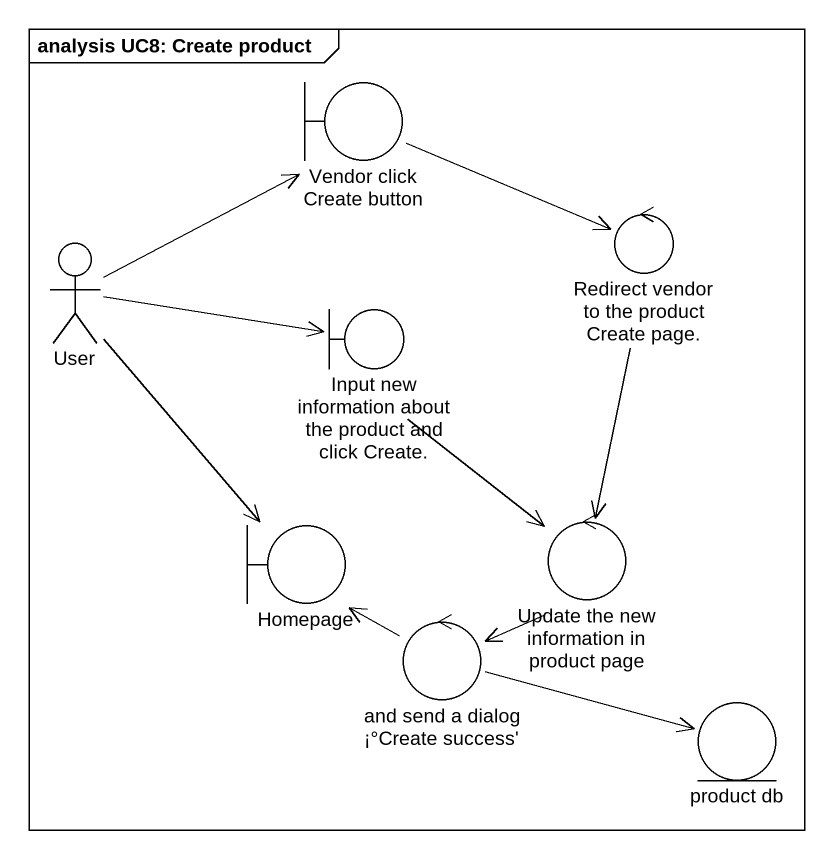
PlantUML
@startuml
mainframe analysis UC8: Create product
boundary "Vendor click Create button" as Vendor_click_Create_button
control "Redirect vendor to the product Create page." as Redirect_vendor_to_the
actor User
boundary "Input new information about the product and click Create." as Input_new_information_about
boundary Homepage
control "Update the new information in product page" as Update_the_new_information
control "and send a dialog ¡°Create success'" as and_send_a_dialog_Create
entity "product db" as product_db
Vendor_click_Create_button -right-> Redirect_vendor_to_the
Redirect_vendor_to_the --> Update_the_new_information
User -up-> Vendor_click_Create_button
User -right-> Input_new_information_about
User --> Homepage
Input_new_information_about --> Update_the_new_information
Update_the_new_information --> and_send_a_dialog_Create
and_send_a_dialog_Create -up-> Homepage
and_send_a_dialog_Create -right-> product_db
@enduml
